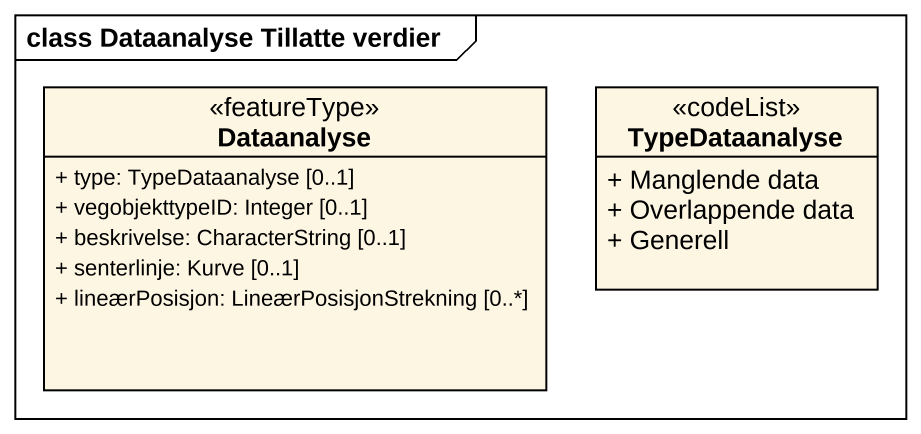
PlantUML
@startuml
mainframe class Dataanalyse Tillatte verdier
hide circle
hide empty members
skinparam classAttributeIconSize 0
class Dataanalyse <<featureType>> {
  + type: TypeDataanalyse [0..1]
  + vegobjekttypeID: Integer [0..1]
  + beskrivelse: CharacterString [0..1]
  + senterlinje: Kurve [0..1]
  + lineærPosisjon: LineærPosisjonStrekning [0..*]
}
class TypeDataanalyse <<codeList>> {
  + Manglende data
  + Overlappende data
  + Generell
}
@enduml
